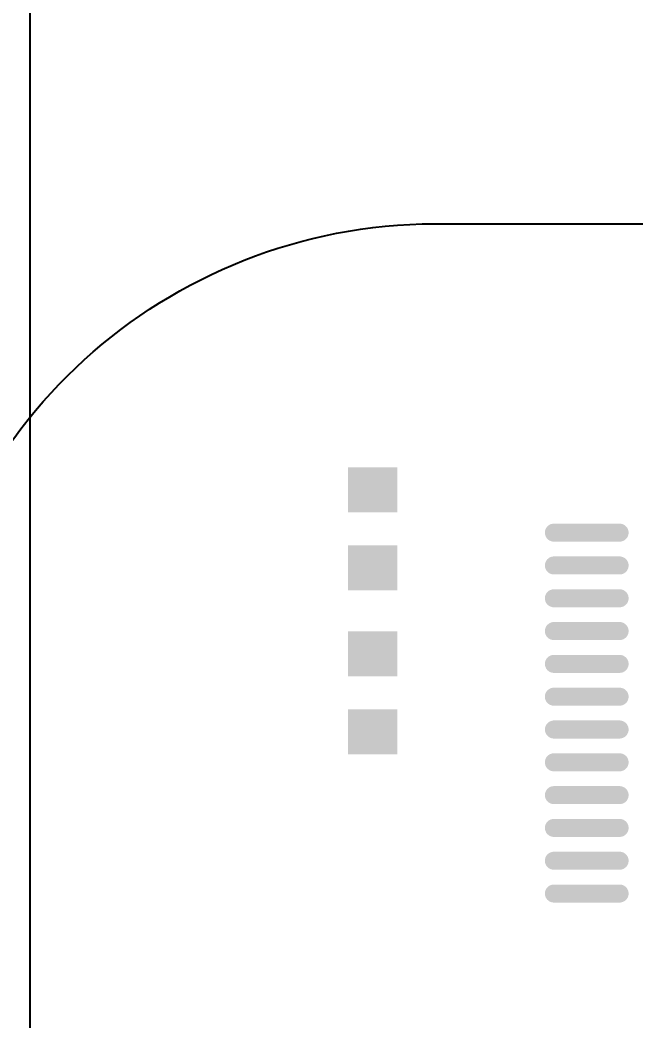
# Model space of a CAD drawing. Header units: millimetres. Extents: x 167 to 548, y -50 to 246.
# Drawn here: x 423.83 to 431.34, y 165.93 to 178.13 of the extents above; entities that cross this region are included whole.
import ezdxf

# ---------------------------------------------------------------- set-up
doc = ezdxf.new("R2010")
doc.units = ezdxf.units.MM
doc.layers.add('DIM', color=4, linetype='Continuous')
doc.layers.add('FPC外形', color=3, linetype='Continuous')
doc.dimstyles.new('ISO-25$0', dxfattribs={"dimtxt": 2.5, "dimasz": 1.2, "dimexe": 0.3, "dimexo": 0.1, "dimgap": 0.2, "dimtad": 1, "dimzin": 1, "dimdsep": 46, "dimtxsty": 'Standard', "dimcen": 0.5, "dimadec": 0, "dimazin": 0, "dimtp": 1.2, "dimtm": 1.2, "dimtfac": 1, "dimtmove": 0, "dimatfit": 3, "dimfxl": 0, "dimtolj": 1, "dimarcsym": 0})

# ---------------------------------------------------------------- blocks, each defined once
blk = doc.blocks.new('RECTANGLE_8')
blk.add_solid([(0.01181, 0.010825), (0.01181, -0.010825), (-0.01181, 0.010825), (-0.01181, -0.010825)])
blk = doc.blocks.new('*D9')
at = {"layer": 'DEFPOINTS', "color": 0}
for p in [(475.428, 189.245), (423.958, 158.314), (475.428, 158.314)]:
    blk.add_point(p, dxfattribs=at)
at = {"layer": 'DIM', "color": 0, "lineweight": -2}
for p, q in [((423.958, 158.414), (423.958, 189.545)), ((475.428, 158.414), (475.428, 189.545)), ((425.158, 189.245), (474.228, 189.245))]:
    blk.add_line(p, q, dxfattribs=at)
at = {"layer": 'DIM', "color": 0}
for points in [[(425.158, 189.445), (425.158, 189.045), (423.958, 189.245)], [(474.228, 189.445), (474.228, 189.045), (475.428, 189.245)]]:
    blk.add_solid(points, dxfattribs=at)
at = {"layer": 'DIM', "color": 0, "insert": (449.693, 190.695), "char_height": 2.5, "attachment_point": 5}
blk.add_mtext('\\A1;51.47', dxfattribs=at)

msp = doc.modelspace()

# ---------------------------------------------------------------- linework, layer by layer
for points in [[(430.263, 171.959), (430.27, 171.965), (431.218, 171.959), (431.211, 171.965)], [(430.27, 171.965), (430.277, 171.971), (431.211, 171.965), (431.204, 171.971)], [(430.277, 171.971), (430.285, 171.976), (431.204, 171.971), (431.195, 171.976)], [(430.285, 171.976), (430.294, 171.981), (431.195, 171.976), (431.187, 171.981)], [(430.294, 171.981), (430.303, 171.985), (431.187, 171.981), (431.178, 171.985)], [(430.303, 171.985), (430.312, 171.987), (431.178, 171.985), (431.169, 171.987)], [(430.312, 171.987), (430.321, 171.989), (431.169, 171.987), (431.16, 171.989)], [(430.321, 171.989), (430.331, 171.991), (431.16, 171.989), (431.15, 171.991)], [(430.331, 171.991), (430.34, 171.991), (431.15, 171.991), (431.14, 171.991)], [(430.23, 171.881), (430.231, 171.891), (431.25, 171.881), (431.25, 171.891)], [(430.231, 171.872), (430.23, 171.881), (431.25, 171.872), (431.25, 171.881)], [(430.231, 171.891), (430.232, 171.9), (431.25, 171.891), (431.249, 171.9)], [(430.232, 171.862), (430.231, 171.872), (431.249, 171.862), (431.25, 171.872)], [(430.232, 171.9), (430.234, 171.91), (431.249, 171.9), (431.247, 171.91)], [(430.234, 171.853), (430.232, 171.862), (431.247, 171.853), (431.249, 171.862)], [(430.234, 171.91), (430.237, 171.919), (431.247, 171.91), (431.244, 171.919)], [(430.237, 171.844), (430.234, 171.853), (431.244, 171.844), (431.247, 171.853)], [(430.237, 171.919), (430.241, 171.928), (431.244, 171.919), (431.24, 171.928)], [(430.241, 171.835), (430.237, 171.844), (431.24, 171.835), (431.244, 171.844)], [(430.241, 171.928), (430.245, 171.936), (431.24, 171.928), (431.236, 171.936)], [(430.245, 171.936), (430.25, 171.944), (431.236, 171.936), (431.231, 171.944)], [(430.25, 171.944), (430.256, 171.952), (431.231, 171.944), (431.225, 171.952)], [(430.25, 171.944), (430.25, 171.944), (431.231, 171.944)], [(430.256, 171.952), (430.263, 171.959), (431.225, 171.952), (431.218, 171.959)], [(430.245, 171.826), (430.241, 171.835), (431.236, 171.826), (431.24, 171.835)], [(430.25, 171.818), (430.245, 171.826), (431.231, 171.818), (431.236, 171.826)], [(430.256, 171.81), (430.25, 171.818), (431.225, 171.81), (431.231, 171.818)], [(430.263, 171.803), (430.256, 171.81), (431.218, 171.803), (431.225, 171.81)], [(430.27, 171.797), (430.263, 171.803), (431.211, 171.797), (431.218, 171.803)], [(430.277, 171.791), (430.27, 171.797), (431.204, 171.791), (431.211, 171.797)], [(430.285, 171.786), (430.277, 171.791), (431.195, 171.786), (431.204, 171.791)], [(430.294, 171.782), (430.285, 171.786), (431.187, 171.782), (431.195, 171.786)], [(430.303, 171.778), (430.294, 171.782), (431.178, 171.778), (431.187, 171.782)], [(430.312, 171.775), (430.303, 171.778), (431.169, 171.775), (431.178, 171.778)], [(430.321, 171.773), (430.312, 171.775), (431.16, 171.773), (431.169, 171.775)], [(430.331, 171.772), (430.321, 171.773), (431.15, 171.772), (431.16, 171.773)], [(430.34, 171.771), (430.331, 171.772), (431.14, 171.771), (431.15, 171.772)], [(430.23, 171.481), (430.231, 171.491), (431.25, 171.481), (431.25, 171.491)], [(430.231, 171.472), (430.23, 171.481), (431.25, 171.472), (431.25, 171.481)], [(430.231, 171.491), (430.232, 171.5), (431.25, 171.491), (431.249, 171.5)], [(430.232, 171.5), (430.234, 171.51), (431.249, 171.5), (431.247, 171.51)], [(430.234, 171.51), (430.237, 171.519), (431.247, 171.51), (431.244, 171.519)], [(430.237, 171.519), (430.241, 171.528), (431.244, 171.519), (431.24, 171.528)], [(430.241, 171.528), (430.245, 171.536), (431.24, 171.528), (431.236, 171.536)], [(430.245, 171.536), (430.25, 171.544), (431.236, 171.536), (431.231, 171.544)], [(430.25, 171.544), (430.256, 171.552), (431.231, 171.544), (431.225, 171.552)], [(430.25, 171.544), (430.25, 171.544), (431.231, 171.544)], [(430.256, 171.552), (430.263, 171.559), (431.225, 171.552), (431.218, 171.559)], [(430.263, 171.559), (430.27, 171.565), (431.218, 171.559), (431.211, 171.565)], [(430.27, 171.565), (430.277, 171.571), (431.211, 171.565), (431.204, 171.571)], [(430.277, 171.571), (430.285, 171.576), (431.204, 171.571), (431.195, 171.576)], [(430.285, 171.576), (430.294, 171.581), (431.195, 171.576), (431.187, 171.581)], [(430.294, 171.581), (430.303, 171.584), (431.187, 171.581), (431.178, 171.584)], [(430.303, 171.584), (430.312, 171.587), (431.178, 171.584), (431.169, 171.587)], [(430.312, 171.587), (430.321, 171.589), (431.169, 171.587), (431.16, 171.589)], [(430.321, 171.589), (430.331, 171.591), (431.16, 171.589), (431.15, 171.591)], [(430.331, 171.591), (430.34, 171.591), (431.15, 171.591), (431.14, 171.591)], [(430.232, 171.462), (430.231, 171.472), (431.249, 171.462), (431.25, 171.472)], [(430.234, 171.453), (430.232, 171.462), (431.247, 171.453), (431.249, 171.462)], [(430.237, 171.443), (430.234, 171.453), (431.244, 171.443), (431.247, 171.453)], [(430.241, 171.435), (430.237, 171.443), (431.24, 171.435), (431.244, 171.443)], [(430.245, 171.426), (430.241, 171.435), (431.236, 171.426), (431.24, 171.435)], [(430.25, 171.418), (430.245, 171.426), (431.231, 171.418), (431.236, 171.426)], [(430.256, 171.41), (430.25, 171.418), (431.225, 171.41), (431.231, 171.418)], [(430.263, 171.403), (430.256, 171.41), (431.218, 171.403), (431.225, 171.41)], [(430.27, 171.397), (430.263, 171.403), (431.211, 171.397), (431.218, 171.403)], [(430.277, 171.391), (430.27, 171.397), (431.204, 171.391), (431.211, 171.397)], [(430.285, 171.386), (430.277, 171.391), (431.195, 171.386), (431.204, 171.391)], [(430.294, 171.381), (430.285, 171.386), (431.187, 171.381), (431.195, 171.386)], [(430.303, 171.378), (430.294, 171.381), (431.178, 171.378), (431.187, 171.381)], [(430.312, 171.375), (430.303, 171.378), (431.169, 171.375), (431.178, 171.378)], [(430.321, 171.373), (430.312, 171.375), (431.16, 171.373), (431.169, 171.375)], [(430.331, 171.372), (430.321, 171.373), (431.15, 171.372), (431.16, 171.373)], [(430.34, 171.371), (430.331, 171.372), (431.14, 171.371), (431.15, 171.372)], [(430.232, 171.1), (430.234, 171.11), (431.249, 171.1), (431.247, 171.11)], [(430.234, 171.11), (430.237, 171.119), (431.247, 171.11), (431.244, 171.119)], [(430.237, 171.119), (430.241, 171.128), (431.244, 171.119), (431.24, 171.128)], [(430.241, 171.128), (430.245, 171.136), (431.24, 171.128), (431.236, 171.136)], [(430.245, 171.136), (430.25, 171.144), (431.236, 171.136), (431.231, 171.144)], [(430.25, 171.144), (430.256, 171.152), (431.231, 171.144), (431.225, 171.152)], [(430.25, 171.144), (430.25, 171.144), (431.231, 171.144)], [(430.256, 171.152), (430.263, 171.159), (431.225, 171.152), (431.218, 171.159)], [(430.263, 171.159), (430.27, 171.165), (431.218, 171.159), (431.211, 171.165)], [(430.27, 171.165), (430.277, 171.171), (431.211, 171.165), (431.204, 171.171)], [(430.277, 171.171), (430.285, 171.176), (431.204, 171.171), (431.195, 171.176)], [(430.285, 171.176), (430.294, 171.181), (431.195, 171.176), (431.187, 171.181)], [(430.294, 171.181), (430.303, 171.184), (431.187, 171.181), (431.178, 171.184)], [(430.303, 171.184), (430.312, 171.187), (431.178, 171.184), (431.169, 171.187)], [(430.312, 171.187), (430.321, 171.189), (431.169, 171.187), (431.16, 171.189)], [(430.321, 171.189), (430.331, 171.191), (431.16, 171.189), (431.15, 171.191)], [(430.331, 171.191), (430.34, 171.191), (431.15, 171.191), (431.14, 171.191)], [(430.23, 171.081), (430.231, 171.091), (431.25, 171.081), (431.25, 171.091)], [(430.231, 171.071), (430.23, 171.081), (431.25, 171.071), (431.25, 171.081)], [(430.231, 171.091), (430.232, 171.1), (431.25, 171.091), (431.249, 171.1)], [(430.232, 171.062), (430.231, 171.071), (431.249, 171.062), (431.25, 171.071)], [(430.234, 171.053), (430.232, 171.062), (431.247, 171.053), (431.249, 171.062)], [(430.237, 171.043), (430.234, 171.053), (431.244, 171.043), (431.247, 171.053)], [(430.241, 171.035), (430.237, 171.043), (431.24, 171.035), (431.244, 171.043)], [(430.245, 171.026), (430.241, 171.035), (431.236, 171.026), (431.24, 171.035)], [(430.25, 171.018), (430.245, 171.026), (431.231, 171.018), (431.236, 171.026)], [(430.256, 171.01), (430.25, 171.018), (431.225, 171.01), (431.231, 171.018)], [(430.263, 171.003), (430.256, 171.01), (431.218, 171.003), (431.225, 171.01)], [(430.27, 170.997), (430.263, 171.003), (431.211, 170.997), (431.218, 171.003)], [(430.277, 170.991), (430.27, 170.997), (431.204, 170.991), (431.211, 170.997)], [(430.285, 170.986), (430.277, 170.991), (431.195, 170.986), (431.204, 170.991)], [(430.294, 170.981), (430.285, 170.986), (431.187, 170.981), (431.195, 170.986)], [(430.303, 170.978), (430.294, 170.981), (431.178, 170.978), (431.187, 170.981)], [(430.312, 170.975), (430.303, 170.978), (431.169, 170.975), (431.178, 170.978)], [(430.321, 170.973), (430.312, 170.975), (431.16, 170.973), (431.169, 170.975)], [(430.331, 170.971), (430.321, 170.973), (431.15, 170.971), (431.16, 170.973)], [(430.34, 170.971), (430.331, 170.971), (431.14, 170.971), (431.15, 170.971)], [(430.245, 170.736), (430.25, 170.744), (431.236, 170.736), (431.231, 170.744)], [(430.25, 170.744), (430.256, 170.752), (431.231, 170.744), (431.225, 170.752)], [(430.256, 170.752), (430.262, 170.759), (431.225, 170.752), (431.218, 170.759)], [(430.262, 170.759), (430.27, 170.765), (431.218, 170.759), (431.211, 170.765)], [(430.27, 170.765), (430.277, 170.771), (431.211, 170.765), (431.204, 170.771)], [(430.277, 170.771), (430.285, 170.776), (431.204, 170.771), (431.195, 170.776)], [(430.285, 170.776), (430.294, 170.781), (431.195, 170.776), (431.187, 170.781)], [(430.294, 170.781), (430.303, 170.785), (431.187, 170.781), (431.178, 170.785)], [(430.303, 170.785), (430.312, 170.787), (431.178, 170.785), (431.169, 170.787)], [(430.312, 170.787), (430.321, 170.79), (431.169, 170.787), (431.16, 170.79)], [(430.321, 170.79), (430.331, 170.791), (431.16, 170.79), (431.15, 170.791)], [(430.331, 170.791), (430.34, 170.791), (431.15, 170.791), (431.14, 170.791)], [(430.23, 170.681), (430.231, 170.691), (431.251, 170.681), (431.25, 170.691)], [(430.231, 170.672), (430.23, 170.681), (431.25, 170.672), (431.251, 170.681)], [(430.231, 170.691), (430.232, 170.7), (431.25, 170.691), (431.249, 170.7)], [(430.232, 170.662), (430.231, 170.672), (431.249, 170.662), (431.25, 170.672)], [(430.232, 170.7), (430.234, 170.71), (431.249, 170.7), (431.247, 170.71)], [(430.234, 170.653), (430.232, 170.662), (431.247, 170.653), (431.249, 170.662)], [(430.234, 170.71), (430.237, 170.719), (431.247, 170.71), (431.244, 170.719)], [(430.237, 170.643), (430.234, 170.653), (431.244, 170.643), (431.247, 170.653)], [(430.237, 170.719), (430.241, 170.728), (431.244, 170.719), (431.24, 170.728)], [(430.241, 170.635), (430.237, 170.643), (431.24, 170.635), (431.244, 170.643)], [(430.241, 170.728), (430.245, 170.736), (431.24, 170.728), (431.236, 170.736)], [(430.245, 170.626), (430.241, 170.635), (431.236, 170.626), (431.24, 170.635)], [(430.25, 170.618), (430.245, 170.626), (431.231, 170.618), (431.236, 170.626)], [(430.256, 170.61), (430.25, 170.618), (431.225, 170.61), (431.231, 170.618)], [(430.262, 170.603), (430.256, 170.61), (431.218, 170.603), (431.225, 170.61)], [(430.27, 170.597), (430.262, 170.603), (431.211, 170.597), (431.218, 170.603)], [(430.277, 170.591), (430.27, 170.597), (431.204, 170.591), (431.211, 170.597)], [(430.285, 170.586), (430.277, 170.591), (431.195, 170.586), (431.204, 170.591)], [(430.294, 170.581), (430.285, 170.586), (431.187, 170.581), (431.195, 170.586)], [(430.303, 170.578), (430.294, 170.581), (431.178, 170.578), (431.187, 170.581)], [(430.312, 170.575), (430.303, 170.578), (431.169, 170.575), (431.178, 170.578)], [(430.321, 170.573), (430.312, 170.575), (431.16, 170.573), (431.169, 170.575)], [(430.331, 170.571), (430.321, 170.573), (431.15, 170.571), (431.16, 170.573)], [(430.34, 170.571), (430.331, 170.571), (431.14, 170.571), (431.15, 170.571)], [(430.277, 170.371), (430.285, 170.376), (431.204, 170.371), (431.195, 170.376)], [(430.285, 170.376), (430.294, 170.381), (431.195, 170.376), (431.187, 170.381)], [(430.294, 170.381), (430.303, 170.385), (431.187, 170.381), (431.178, 170.385)], [(430.303, 170.385), (430.312, 170.387), (431.178, 170.385), (431.169, 170.387)], [(430.312, 170.387), (430.321, 170.389), (431.169, 170.387), (431.16, 170.389)], [(430.321, 170.389), (430.331, 170.391), (431.16, 170.389), (431.15, 170.391)], [(430.331, 170.391), (430.34, 170.391), (431.15, 170.391), (431.14, 170.391)], [(430.23, 170.281), (430.231, 170.291), (431.25, 170.281), (431.25, 170.291)], [(430.231, 170.272), (430.23, 170.281), (431.25, 170.272), (431.25, 170.281)], [(430.231, 170.291), (430.232, 170.3), (431.25, 170.291), (431.249, 170.3)], [(430.232, 170.262), (430.231, 170.272), (431.249, 170.262), (431.25, 170.272)], [(430.232, 170.3), (430.234, 170.31), (431.249, 170.3), (431.247, 170.31)], [(430.234, 170.253), (430.232, 170.262), (431.247, 170.253), (431.249, 170.262)], [(430.234, 170.31), (430.237, 170.319), (431.247, 170.31), (431.244, 170.319)], [(430.237, 170.244), (430.234, 170.253), (431.244, 170.244), (431.247, 170.253)], [(430.237, 170.319), (430.241, 170.328), (431.244, 170.319), (431.24, 170.328)], [(430.241, 170.328), (430.245, 170.336), (431.24, 170.328), (431.236, 170.336)], [(430.245, 170.336), (430.25, 170.344), (431.236, 170.336), (431.231, 170.344)], [(430.25, 170.344), (430.256, 170.352), (431.231, 170.344), (431.225, 170.352)], [(430.25, 170.344), (430.25, 170.344), (431.231, 170.344)], [(430.256, 170.352), (430.263, 170.359), (431.225, 170.352), (431.218, 170.359)], [(430.263, 170.359), (430.27, 170.365), (431.218, 170.359), (431.211, 170.365)], [(430.27, 170.365), (430.277, 170.371), (431.211, 170.365), (431.204, 170.371)], [(430.241, 170.235), (430.237, 170.244), (431.24, 170.235), (431.244, 170.244)], [(430.245, 170.226), (430.241, 170.235), (431.236, 170.226), (431.24, 170.235)], [(430.25, 170.218), (430.245, 170.226), (431.231, 170.218), (431.236, 170.226)], [(430.256, 170.21), (430.25, 170.218), (431.225, 170.21), (431.231, 170.218)], [(430.263, 170.203), (430.256, 170.21), (431.218, 170.203), (431.225, 170.21)], [(430.27, 170.197), (430.263, 170.203), (431.211, 170.197), (431.218, 170.203)], [(430.277, 170.191), (430.27, 170.197), (431.204, 170.191), (431.211, 170.197)], [(430.285, 170.186), (430.277, 170.191), (431.195, 170.186), (431.204, 170.191)], [(430.294, 170.181), (430.285, 170.186), (431.187, 170.181), (431.195, 170.186)], [(430.303, 170.178), (430.294, 170.181), (431.178, 170.178), (431.187, 170.181)], [(430.312, 170.175), (430.303, 170.178), (431.169, 170.175), (431.178, 170.178)], [(430.321, 170.173), (430.312, 170.175), (431.16, 170.173), (431.169, 170.175)], [(430.331, 170.172), (430.321, 170.173), (431.15, 170.172), (431.16, 170.173)], [(430.34, 170.171), (430.331, 170.172), (431.14, 170.171), (431.15, 170.172)], [(430.23, 169.881), (430.231, 169.891), (431.25, 169.881), (431.25, 169.891)], [(430.231, 169.891), (430.232, 169.9), (431.25, 169.891), (431.249, 169.9)], [(430.232, 169.9), (430.234, 169.91), (431.249, 169.9), (431.247, 169.91)], [(430.234, 169.91), (430.237, 169.919), (431.247, 169.91), (431.244, 169.919)], [(430.237, 169.919), (430.241, 169.928), (431.244, 169.919), (431.24, 169.928)], [(430.241, 169.928), (430.245, 169.936), (431.24, 169.928), (431.236, 169.936)], [(430.245, 169.936), (430.25, 169.944), (431.236, 169.936), (431.231, 169.944)], [(430.25, 169.944), (430.256, 169.952), (431.231, 169.944), (431.225, 169.952)], [(430.25, 169.944), (430.25, 169.944), (431.231, 169.944)], [(430.256, 169.952), (430.263, 169.959), (431.225, 169.952), (431.218, 169.959)], [(430.263, 169.959), (430.27, 169.965), (431.218, 169.959), (431.211, 169.965)], [(430.27, 169.965), (430.277, 169.971), (431.211, 169.965), (431.204, 169.971)], [(430.277, 169.971), (430.285, 169.976), (431.204, 169.971), (431.195, 169.976)], [(430.285, 169.976), (430.294, 169.981), (431.195, 169.976), (431.187, 169.981)], [(430.294, 169.981), (430.303, 169.984), (431.187, 169.981), (431.178, 169.984)], [(430.303, 169.984), (430.312, 169.987), (431.178, 169.984), (431.169, 169.987)], [(430.312, 169.987), (430.321, 169.989), (431.169, 169.987), (431.16, 169.989)], [(430.321, 169.989), (430.331, 169.991), (431.16, 169.989), (431.15, 169.991)], [(430.331, 169.991), (430.34, 169.991), (431.15, 169.991), (431.14, 169.991)], [(430.231, 169.872), (430.23, 169.881), (431.25, 169.872), (431.25, 169.881)], [(430.232, 169.862), (430.231, 169.872), (431.249, 169.862), (431.25, 169.872)], [(430.234, 169.853), (430.232, 169.862), (431.247, 169.853), (431.249, 169.862)], [(430.237, 169.843), (430.234, 169.853), (431.244, 169.843), (431.247, 169.853)], [(430.241, 169.835), (430.237, 169.843), (431.24, 169.835), (431.244, 169.843)], [(430.245, 169.826), (430.241, 169.835), (431.236, 169.826), (431.24, 169.835)], [(430.25, 169.818), (430.245, 169.826), (431.231, 169.818), (431.236, 169.826)], [(430.256, 169.81), (430.25, 169.818), (431.225, 169.81), (431.231, 169.818)], [(430.263, 169.803), (430.256, 169.81), (431.218, 169.803), (431.225, 169.81)], [(430.27, 169.797), (430.263, 169.803), (431.211, 169.797), (431.218, 169.803)], [(430.277, 169.791), (430.27, 169.797), (431.204, 169.791), (431.211, 169.797)], [(430.285, 169.786), (430.277, 169.791), (431.195, 169.786), (431.204, 169.791)], [(430.294, 169.781), (430.285, 169.786), (431.187, 169.781), (431.195, 169.786)], [(430.303, 169.778), (430.294, 169.781), (431.178, 169.778), (431.187, 169.781)], [(430.312, 169.775), (430.303, 169.778), (431.169, 169.775), (431.178, 169.778)], [(430.321, 169.773), (430.312, 169.775), (431.16, 169.773), (431.169, 169.775)], [(430.331, 169.772), (430.321, 169.773), (431.15, 169.772), (431.16, 169.773)], [(430.34, 169.771), (430.331, 169.772), (431.14, 169.771), (431.15, 169.772)], [(430.237, 169.519), (430.241, 169.528), (431.244, 169.519), (431.24, 169.528)], [(430.241, 169.528), (430.245, 169.536), (431.24, 169.528), (431.236, 169.536)], [(430.245, 169.536), (430.25, 169.544), (431.236, 169.536), (431.231, 169.544)], [(430.25, 169.544), (430.256, 169.552), (431.231, 169.544), (431.225, 169.552)], [(430.25, 169.544), (430.25, 169.544), (431.231, 169.544)], [(430.256, 169.552), (430.263, 169.559), (431.225, 169.552), (431.218, 169.559)], [(430.263, 169.559), (430.27, 169.565), (431.218, 169.559), (431.211, 169.565)], [(430.27, 169.565), (430.277, 169.571), (431.211, 169.565), (431.204, 169.571)], [(430.277, 169.571), (430.285, 169.576), (431.204, 169.571), (431.195, 169.576)], [(430.285, 169.576), (430.294, 169.581), (431.195, 169.576), (431.187, 169.581)], [(430.294, 169.581), (430.303, 169.584), (431.187, 169.581), (431.178, 169.584)], [(430.303, 169.584), (430.312, 169.587), (431.178, 169.584), (431.169, 169.587)], [(430.312, 169.587), (430.321, 169.589), (431.169, 169.587), (431.16, 169.589)], [(430.321, 169.589), (430.331, 169.591), (431.16, 169.589), (431.15, 169.591)], [(430.331, 169.591), (430.34, 169.591), (431.15, 169.591), (431.14, 169.591)], [(430.23, 169.481), (430.231, 169.491), (431.25, 169.481), (431.25, 169.491)], [(430.231, 169.471), (430.23, 169.481), (431.25, 169.471), (431.25, 169.481)], [(430.231, 169.491), (430.232, 169.5), (431.25, 169.491), (431.249, 169.5)], [(430.232, 169.462), (430.231, 169.471), (431.249, 169.462), (431.25, 169.471)], [(430.232, 169.5), (430.234, 169.51), (431.249, 169.5), (431.247, 169.51)], [(430.234, 169.453), (430.232, 169.462), (431.247, 169.453), (431.249, 169.462)], [(430.234, 169.51), (430.237, 169.519), (431.247, 169.51), (431.244, 169.519)], [(430.237, 169.443), (430.234, 169.453), (431.244, 169.443), (431.247, 169.453)], [(430.241, 169.435), (430.237, 169.443), (431.24, 169.435), (431.244, 169.443)], [(430.245, 169.426), (430.241, 169.435), (431.236, 169.426), (431.24, 169.435)], [(430.25, 169.418), (430.245, 169.426), (431.231, 169.418), (431.236, 169.426)], [(430.256, 169.41), (430.25, 169.418), (431.225, 169.41), (431.231, 169.418)], [(430.263, 169.403), (430.256, 169.41), (431.218, 169.403), (431.225, 169.41)], [(430.27, 169.397), (430.263, 169.403), (431.211, 169.397), (431.218, 169.403)], [(430.277, 169.391), (430.27, 169.397), (431.204, 169.391), (431.211, 169.397)], [(430.285, 169.386), (430.277, 169.391), (431.195, 169.386), (431.204, 169.391)], [(430.294, 169.381), (430.285, 169.386), (431.187, 169.381), (431.195, 169.386)], [(430.303, 169.378), (430.294, 169.381), (431.178, 169.378), (431.187, 169.381)], [(430.312, 169.375), (430.303, 169.378), (431.169, 169.375), (431.178, 169.378)], [(430.321, 169.373), (430.312, 169.375), (431.16, 169.373), (431.169, 169.375)], [(430.331, 169.371), (430.321, 169.373), (431.15, 169.371), (431.16, 169.373)], [(430.34, 169.371), (430.331, 169.371), (431.14, 169.371), (431.15, 169.371)], [(430.256, 169.152), (430.263, 169.159), (431.225, 169.152), (431.218, 169.159)], [(430.263, 169.159), (430.27, 169.165), (431.218, 169.159), (431.211, 169.165)], [(430.27, 169.165), (430.277, 169.171), (431.211, 169.165), (431.204, 169.171)], [(430.277, 169.171), (430.285, 169.176), (431.204, 169.171), (431.195, 169.176)], [(430.285, 169.176), (430.294, 169.181), (431.195, 169.176), (431.187, 169.181)], [(430.294, 169.181), (430.303, 169.184), (431.187, 169.181), (431.178, 169.184)], [(430.303, 169.184), (430.312, 169.187), (431.178, 169.184), (431.169, 169.187)], [(430.312, 169.187), (430.321, 169.189), (431.169, 169.187), (431.16, 169.189)], [(430.321, 169.189), (430.331, 169.191), (431.16, 169.189), (431.15, 169.191)], [(430.331, 169.191), (430.34, 169.191), (431.15, 169.191), (431.14, 169.191)], [(430.23, 169.081), (430.231, 169.091), (431.25, 169.081), (431.25, 169.091)], [(430.231, 169.071), (430.23, 169.081), (431.25, 169.071), (431.25, 169.081)], [(430.231, 169.091), (430.232, 169.1), (431.25, 169.091), (431.249, 169.1)], [(430.232, 169.062), (430.231, 169.071), (431.249, 169.062), (431.25, 169.071)], [(430.232, 169.1), (430.234, 169.109), (431.249, 169.1), (431.247, 169.109)], [(430.234, 169.053), (430.232, 169.062), (431.247, 169.053), (431.249, 169.062)], [(430.234, 169.109), (430.237, 169.119), (431.247, 169.109), (431.244, 169.119)], [(430.237, 169.043), (430.234, 169.053), (431.244, 169.043), (431.247, 169.053)], [(430.237, 169.119), (430.241, 169.127), (431.244, 169.119), (431.24, 169.127)], [(430.241, 169.034), (430.237, 169.043), (431.24, 169.034), (431.244, 169.043)], [(430.241, 169.127), (430.245, 169.136), (431.24, 169.127), (431.236, 169.136)], [(430.245, 169.026), (430.241, 169.034), (431.236, 169.026), (431.24, 169.034)], [(430.245, 169.136), (430.25, 169.144), (431.236, 169.136), (431.231, 169.144)], [(430.25, 169.144), (430.256, 169.152), (431.231, 169.144), (431.225, 169.152)], [(430.25, 169.144), (430.25, 169.144), (431.231, 169.144)], [(430.25, 169.018), (430.245, 169.026), (431.231, 169.018), (431.236, 169.026)], [(430.256, 169.01), (430.25, 169.018), (431.225, 169.01), (431.231, 169.018)], [(430.263, 169.003), (430.256, 169.01), (431.218, 169.003), (431.225, 169.01)], [(430.27, 168.997), (430.263, 169.003), (431.211, 168.997), (431.218, 169.003)], [(430.277, 168.991), (430.27, 168.997), (431.204, 168.991), (431.211, 168.997)], [(430.285, 168.986), (430.277, 168.991), (431.195, 168.986), (431.204, 168.991)], [(430.294, 168.981), (430.285, 168.986), (431.187, 168.981), (431.195, 168.986)], [(430.303, 168.978), (430.294, 168.981), (431.178, 168.978), (431.187, 168.981)], [(430.312, 168.975), (430.303, 168.978), (431.169, 168.975), (431.178, 168.978)], [(430.321, 168.973), (430.312, 168.975), (431.16, 168.973), (431.169, 168.975)], [(430.331, 168.971), (430.321, 168.973), (431.15, 168.971), (431.16, 168.973)], [(430.34, 168.971), (430.331, 168.971), (431.14, 168.971), (431.15, 168.971)], [(430.303, 168.784), (430.312, 168.787), (431.178, 168.784), (431.169, 168.787)], [(430.312, 168.787), (430.321, 168.789), (431.169, 168.787), (431.16, 168.789)], [(430.321, 168.789), (430.331, 168.79), (431.16, 168.789), (431.15, 168.79)], [(430.331, 168.79), (430.34, 168.791), (431.15, 168.79), (431.14, 168.791)], [(430.23, 168.681), (430.231, 168.69), (431.25, 168.681), (431.25, 168.69)], [(430.231, 168.671), (430.23, 168.681), (431.25, 168.671), (431.25, 168.681)], [(430.231, 168.69), (430.232, 168.7), (431.25, 168.69), (431.249, 168.7)], [(430.232, 168.662), (430.231, 168.671), (431.249, 168.662), (431.25, 168.671)], [(430.232, 168.7), (430.234, 168.709), (431.249, 168.7), (431.247, 168.709)], [(430.234, 168.709), (430.237, 168.719), (431.247, 168.709), (431.244, 168.719)], [(430.237, 168.719), (430.241, 168.727), (431.244, 168.719), (431.24, 168.727)], [(430.241, 168.727), (430.245, 168.736), (431.24, 168.727), (431.236, 168.736)], [(430.245, 168.736), (430.25, 168.744), (431.236, 168.736), (431.231, 168.744)], [(430.25, 168.744), (430.256, 168.752), (431.231, 168.744), (431.225, 168.752)], [(430.25, 168.744), (430.25, 168.744), (431.231, 168.744)], [(430.256, 168.752), (430.263, 168.759), (431.225, 168.752), (431.218, 168.759)], [(430.263, 168.759), (430.27, 168.765), (431.218, 168.759), (431.211, 168.765)], [(430.27, 168.765), (430.277, 168.771), (431.211, 168.765), (431.204, 168.771)], [(430.277, 168.771), (430.285, 168.776), (431.204, 168.771), (431.195, 168.776)], [(430.285, 168.776), (430.294, 168.781), (431.195, 168.776), (431.187, 168.781)], [(430.294, 168.781), (430.303, 168.784), (431.187, 168.781), (431.178, 168.784)], [(430.234, 168.652), (430.232, 168.662), (431.247, 168.652), (431.249, 168.662)], [(430.237, 168.643), (430.234, 168.652), (431.244, 168.643), (431.247, 168.652)], [(430.241, 168.634), (430.237, 168.643), (431.24, 168.634), (431.244, 168.643)], [(430.245, 168.626), (430.241, 168.634), (431.236, 168.626), (431.24, 168.634)], [(430.25, 168.618), (430.245, 168.626), (431.231, 168.618), (431.236, 168.626)], [(430.256, 168.61), (430.25, 168.618), (431.225, 168.61), (431.231, 168.618)], [(430.263, 168.603), (430.256, 168.61), (431.218, 168.603), (431.225, 168.61)], [(430.27, 168.597), (430.263, 168.603), (431.211, 168.597), (431.218, 168.603)], [(430.277, 168.591), (430.27, 168.597), (431.204, 168.591), (431.211, 168.597)], [(430.285, 168.586), (430.277, 168.591), (431.195, 168.586), (431.204, 168.591)], [(430.294, 168.581), (430.285, 168.586), (431.187, 168.581), (431.195, 168.586)], [(430.303, 168.578), (430.294, 168.581), (431.178, 168.578), (431.187, 168.581)], [(430.312, 168.575), (430.303, 168.578), (431.169, 168.575), (431.178, 168.578)], [(430.321, 168.573), (430.312, 168.575), (431.16, 168.573), (431.169, 168.575)], [(430.331, 168.571), (430.321, 168.573), (431.15, 168.571), (431.16, 168.573)], [(430.34, 168.571), (430.331, 168.571), (431.14, 168.571), (431.15, 168.571)], [(430.231, 168.291), (430.232, 168.3), (431.25, 168.291), (431.249, 168.3)], [(430.232, 168.3), (430.234, 168.31), (431.249, 168.3), (431.247, 168.31)], [(430.234, 168.31), (430.237, 168.319), (431.247, 168.31), (431.244, 168.319)], [(430.237, 168.319), (430.241, 168.328), (431.244, 168.319), (431.24, 168.328)], [(430.241, 168.328), (430.245, 168.336), (431.24, 168.328), (431.236, 168.336)], [(430.245, 168.336), (430.25, 168.344), (431.236, 168.336), (431.231, 168.344)], [(430.25, 168.344), (430.256, 168.352), (431.231, 168.344), (431.225, 168.352)], [(430.25, 168.344), (430.25, 168.344), (431.231, 168.344)], [(430.256, 168.352), (430.263, 168.359), (431.225, 168.352), (431.218, 168.359)], [(430.263, 168.359), (430.27, 168.365), (431.218, 168.359), (431.211, 168.365)], [(430.27, 168.365), (430.277, 168.371), (431.211, 168.365), (431.204, 168.371)], [(430.277, 168.371), (430.285, 168.376), (431.204, 168.371), (431.195, 168.376)], [(430.285, 168.376), (430.294, 168.381), (431.195, 168.376), (431.187, 168.381)], [(430.294, 168.381), (430.303, 168.384), (431.187, 168.381), (431.178, 168.384)], [(430.303, 168.384), (430.312, 168.387), (431.178, 168.384), (431.169, 168.387)], [(430.312, 168.387), (430.321, 168.389), (431.169, 168.387), (431.16, 168.389)], [(430.321, 168.389), (430.331, 168.391), (431.16, 168.389), (431.15, 168.391)], [(430.331, 168.391), (430.34, 168.391), (431.15, 168.391), (431.14, 168.391)], [(430.23, 168.281), (430.231, 168.291), (431.25, 168.281), (431.25, 168.291)], [(430.231, 168.272), (430.23, 168.281), (431.25, 168.272), (431.25, 168.281)], [(430.232, 168.262), (430.231, 168.272), (431.249, 168.262), (431.25, 168.272)], [(430.234, 168.253), (430.232, 168.262), (431.247, 168.253), (431.249, 168.262)], [(430.237, 168.243), (430.234, 168.253), (431.244, 168.243), (431.247, 168.253)], [(430.241, 168.235), (430.237, 168.243), (431.24, 168.235), (431.244, 168.243)], [(430.245, 168.226), (430.241, 168.235), (431.236, 168.226), (431.24, 168.235)], [(430.25, 168.218), (430.245, 168.226), (431.231, 168.218), (431.236, 168.226)], [(430.256, 168.21), (430.25, 168.218), (431.225, 168.21), (431.231, 168.218)], [(430.263, 168.203), (430.256, 168.21), (431.218, 168.203), (431.225, 168.21)], [(430.27, 168.197), (430.263, 168.203), (431.211, 168.197), (431.218, 168.203)], [(430.277, 168.191), (430.27, 168.197), (431.204, 168.191), (431.211, 168.197)], [(430.285, 168.186), (430.277, 168.191), (431.195, 168.186), (431.204, 168.191)], [(430.294, 168.181), (430.285, 168.186), (431.187, 168.181), (431.195, 168.186)], [(430.303, 168.178), (430.294, 168.181), (431.178, 168.178), (431.187, 168.181)], [(430.312, 168.175), (430.303, 168.178), (431.169, 168.175), (431.178, 168.178)], [(430.321, 168.173), (430.312, 168.175), (431.16, 168.173), (431.169, 168.175)], [(430.331, 168.172), (430.321, 168.173), (431.15, 168.172), (431.16, 168.173)], [(430.34, 168.171), (430.331, 168.172), (431.14, 168.171), (431.15, 168.172)], [(430.241, 167.928), (430.245, 167.936), (431.24, 167.928), (431.236, 167.936)], [(430.245, 167.936), (430.25, 167.944), (431.236, 167.936), (431.231, 167.944)], [(430.25, 167.944), (430.256, 167.952), (431.231, 167.944), (431.225, 167.952)], [(430.25, 167.944), (430.25, 167.944), (431.231, 167.944)], [(430.256, 167.952), (430.263, 167.959), (431.225, 167.952), (431.218, 167.959)], [(430.263, 167.959), (430.27, 167.965), (431.218, 167.959), (431.211, 167.965)], [(430.27, 167.965), (430.277, 167.971), (431.211, 167.965), (431.204, 167.971)], [(430.277, 167.971), (430.285, 167.976), (431.204, 167.971), (431.195, 167.976)], [(430.285, 167.976), (430.294, 167.981), (431.195, 167.976), (431.187, 167.981)], [(430.294, 167.981), (430.303, 167.984), (431.187, 167.981), (431.178, 167.984)], [(430.303, 167.984), (430.312, 167.987), (431.178, 167.984), (431.169, 167.987)], [(430.312, 167.987), (430.321, 167.989), (431.169, 167.987), (431.16, 167.989)], [(430.321, 167.989), (430.331, 167.991), (431.16, 167.989), (431.15, 167.991)], [(430.331, 167.991), (430.34, 167.991), (431.15, 167.991), (431.14, 167.991)], [(430.23, 167.881), (430.231, 167.891), (431.25, 167.881), (431.25, 167.891)], [(430.231, 167.871), (430.23, 167.881), (431.25, 167.871), (431.25, 167.881)], [(430.231, 167.891), (430.232, 167.9), (431.25, 167.891), (431.249, 167.9)], [(430.232, 167.862), (430.231, 167.871), (431.249, 167.862), (431.25, 167.871)], [(430.232, 167.9), (430.234, 167.91), (431.249, 167.9), (431.247, 167.91)], [(430.234, 167.853), (430.232, 167.862), (431.247, 167.853), (431.249, 167.862)], [(430.234, 167.91), (430.237, 167.919), (431.247, 167.91), (431.244, 167.919)], [(430.237, 167.843), (430.234, 167.853), (431.244, 167.843), (431.247, 167.853)], [(430.237, 167.919), (430.241, 167.928), (431.244, 167.919), (431.24, 167.928)], [(430.241, 167.835), (430.237, 167.843), (431.24, 167.835), (431.244, 167.843)], [(430.245, 167.826), (430.241, 167.835), (431.236, 167.826), (431.24, 167.835)], [(430.25, 167.818), (430.245, 167.826), (431.231, 167.818), (431.236, 167.826)], [(430.256, 167.81), (430.25, 167.818), (431.225, 167.81), (431.231, 167.818)], [(430.263, 167.803), (430.256, 167.81), (431.218, 167.803), (431.225, 167.81)], [(430.27, 167.797), (430.263, 167.803), (431.211, 167.797), (431.218, 167.803)], [(430.277, 167.791), (430.27, 167.797), (431.204, 167.791), (431.211, 167.797)], [(430.285, 167.786), (430.277, 167.791), (431.195, 167.786), (431.204, 167.791)], [(430.294, 167.781), (430.285, 167.786), (431.187, 167.781), (431.195, 167.786)], [(430.303, 167.778), (430.294, 167.781), (431.178, 167.778), (431.187, 167.781)], [(430.312, 167.775), (430.303, 167.778), (431.169, 167.775), (431.178, 167.778)], [(430.321, 167.773), (430.312, 167.775), (431.16, 167.773), (431.169, 167.775)], [(430.331, 167.771), (430.321, 167.773), (431.15, 167.771), (431.16, 167.773)], [(430.34, 167.771), (430.331, 167.771), (431.14, 167.771), (431.15, 167.771)], [(430.27, 167.565), (430.277, 167.571), (431.211, 167.565), (431.204, 167.571)], [(430.277, 167.571), (430.285, 167.576), (431.204, 167.571), (431.195, 167.576)], [(430.285, 167.576), (430.294, 167.581), (431.195, 167.576), (431.187, 167.581)], [(430.294, 167.581), (430.303, 167.584), (431.187, 167.581), (431.178, 167.584)], [(430.303, 167.584), (430.312, 167.587), (431.178, 167.584), (431.169, 167.587)], [(430.312, 167.587), (430.321, 167.589), (431.169, 167.587), (431.16, 167.589)], [(430.321, 167.589), (430.331, 167.591), (431.16, 167.589), (431.15, 167.591)], [(430.331, 167.591), (430.34, 167.591), (431.15, 167.591), (431.14, 167.591)], [(430.23, 167.481), (430.231, 167.491), (431.25, 167.481), (431.25, 167.491)], [(430.231, 167.471), (430.23, 167.481), (431.25, 167.471), (431.25, 167.481)], [(430.231, 167.491), (430.232, 167.5), (431.25, 167.491), (431.249, 167.5)], [(430.232, 167.462), (430.231, 167.471), (431.249, 167.462), (431.25, 167.471)], [(430.232, 167.5), (430.234, 167.509), (431.249, 167.5), (431.247, 167.509)], [(430.234, 167.453), (430.232, 167.462), (431.247, 167.453), (431.249, 167.462)], [(430.234, 167.509), (430.237, 167.519), (431.247, 167.509), (431.244, 167.519)], [(430.237, 167.443), (430.234, 167.453), (431.244, 167.443), (431.247, 167.453)], [(430.237, 167.519), (430.241, 167.527), (431.244, 167.519), (431.24, 167.527)], [(430.241, 167.527), (430.245, 167.536), (431.24, 167.527), (431.236, 167.536)], [(430.245, 167.536), (430.25, 167.544), (431.236, 167.536), (431.231, 167.544)], [(430.25, 167.544), (430.256, 167.552), (431.231, 167.544), (431.225, 167.552)], [(430.25, 167.544), (430.25, 167.544), (431.231, 167.544)], [(430.256, 167.552), (430.263, 167.559), (431.225, 167.552), (431.218, 167.559)], [(430.263, 167.559), (430.27, 167.565), (431.218, 167.559), (431.211, 167.565)], [(430.241, 167.434), (430.237, 167.443), (431.24, 167.434), (431.244, 167.443)], [(430.245, 167.426), (430.241, 167.434), (431.236, 167.426), (431.24, 167.434)], [(430.25, 167.418), (430.245, 167.426), (431.231, 167.418), (431.236, 167.426)], [(430.256, 167.41), (430.25, 167.418), (431.225, 167.41), (431.231, 167.418)], [(430.263, 167.403), (430.256, 167.41), (431.218, 167.403), (431.225, 167.41)], [(430.27, 167.397), (430.263, 167.403), (431.211, 167.397), (431.218, 167.403)], [(430.277, 167.391), (430.27, 167.397), (431.204, 167.391), (431.211, 167.397)], [(430.285, 167.386), (430.277, 167.391), (431.195, 167.386), (431.204, 167.391)], [(430.294, 167.381), (430.285, 167.386), (431.187, 167.381), (431.195, 167.386)], [(430.303, 167.378), (430.294, 167.381), (431.178, 167.378), (431.187, 167.381)], [(430.312, 167.375), (430.303, 167.378), (431.169, 167.375), (431.178, 167.378)], [(430.321, 167.373), (430.312, 167.375), (431.16, 167.373), (431.169, 167.375)], [(430.331, 167.371), (430.321, 167.373), (431.15, 167.371), (431.16, 167.373)], [(430.34, 167.371), (430.331, 167.371), (431.14, 167.371), (431.15, 167.371)]]:
    msp.add_solid(points)
at = {"layer": 'FPC外形'}
msp.add_lwpolyline([(422.56, 169.9, -0.384443), (428.888, 175.648), (434.592, 175.648, 0.414214), (435.092, 176.148), (435.092, 176.448), (438.692, 176.448), (438.692, 176.148, 0.414214), (439.192, 175.648), (441.692, 175.648, -0.414214), (442.692, 174.648), (442.692, 166.635, -0.414214), (441.692, 165.635), (437.351, 165.635, 0.414214), (436.851, 165.135), (436.851, 163.025, 0.414214), (437.351, 162.525), (474.788, 162.525, -0.414214)], format="xyb", dxfattribs=at)

# ---------------------------------------------------------------- block references
at = {"xscale": 25.40097249437622, "yscale": 25.40097249437633, "zscale": 25.40097249437634}
for p in [(428.13, 172.403), (428.13, 171.453), (428.13, 170.403), (428.13, 169.453)]:
    msp.add_blockref('RECTANGLE_8', p, dxfattribs=at)

# ---------------------------------------------------------------- dimensions: what is measured, and where the dimension line sits
at = {"layer": 'DIM'}
dim = msp.add_linear_dim(base=(475.428, 189.245), p1=(423.958, 158.314), p2=(475.428, 158.314), dimstyle='ISO-25$0', dxfattribs=at)
dim.commit()
dim.dimension.update_dxf_attribs({"geometry": '*D9', "text_midpoint": (449.693, 190.695)})

doc.saveas('drawing.dxf')
